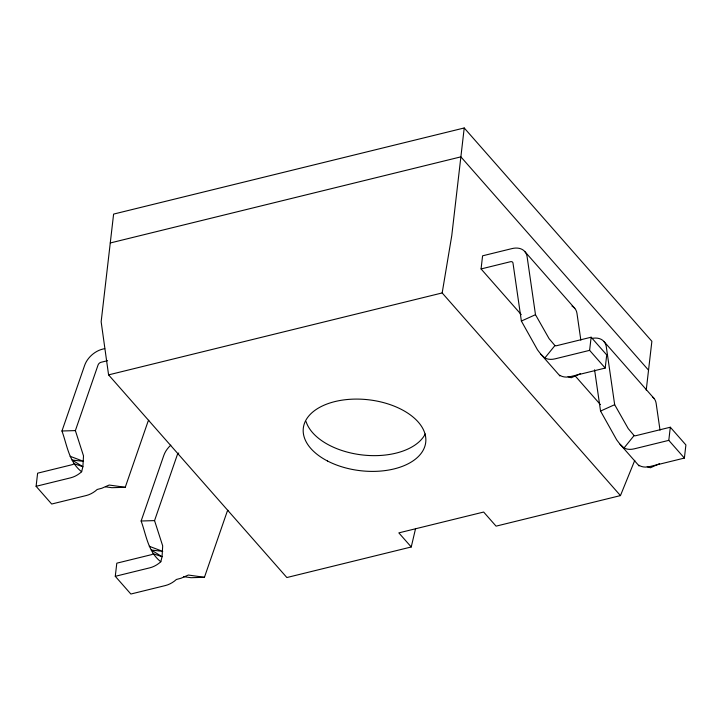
<?xml version="1.0" encoding="UTF-8"?>
<svg xmlns="http://www.w3.org/2000/svg" width="722" height="722" viewBox="0 0 722 722"><rect width="100%" height="100%" fill="white"/><g stroke="black" fill="none" stroke-linecap="round" stroke-linejoin="round"><path stroke-width="1.08" d="M521.266 314.639L481.069 268.945L482.585 255.814L511.988 248.594A19.458 13.348 -41.3 0 1 527.105 256.707L535.489 314.693L549.072 338.627L554.92 345.558A3.24 2.22 -41.3 0 0 556.617 345.703L591.137 337.219L606.724 354.944L605.198 368.067L570.687 376.55A19.458 13.348 -41.3 0 1 560.462 375.684L559.785 375.765L559.812 375.214M591.923 338.419A19.458 13.348 -41.3 0 1 606.281 346.704L614.666 404.69L628.248 428.633L634.096 435.556A3.24 2.22 -41.3 0 0 635.802 435.7L670.314 427.225L685.9 444.942L684.384 458.073L649.863 466.547A19.458 13.348 -41.3 0 1 639.647 465.69L638.97 465.771L638.988 465.221M36.1 486.303L37.616 473.181L72.137 464.697A3.24 2.22 -41.3 0 0 73.969 463.686L82.886 466.719L81.64 471.746A19.458 13.348 -41.3 0 1 70.612 477.829L36.1 486.303L51.686 504.028L86.198 495.545A19.458 13.348 -41.3 0 0 97.226 489.462L101.829 488.252L109.166 485.04L125.249 487.296L147.938 421.684A3.24 2.22 -41.3 0 1 148.795 420.285M115.276 576.309L116.802 563.178L151.313 554.704A3.24 2.22 -41.3 0 0 153.145 553.693L162.071 556.725L160.816 561.752A19.458 13.348 -41.3 0 1 149.797 567.835L115.276 576.309L130.862 594.025L165.383 585.551A19.458 13.348 -41.3 0 0 176.403 579.468L181.014 578.25L188.343 575.037L204.434 577.302L227.114 511.681A3.24 2.22 -41.3 0 1 227.971 510.283M415.583 528.504L411.242 546.978L286.86 577.537L108.58 374.88L101.152 321.75L113.607 214.091L464.219 127.975L451.764 235.634L442.171 292.942L620.451 495.599L634.782 460.347M605.198 368.067L589.612 350.35L591.137 337.219M646.226 390.142L651.876 341.289L464.219 127.975M684.384 458.073L668.798 440.357L670.314 427.225M81.64 471.746C68.915 461.909 67.083 445.14 61.957 430.998L84.636 365.386A19.458 13.348 -41.3 0 1 102.569 349.15L104.744 348.618M70.088 456.277L83.553 461.376L72.155 460.022L82.886 466.719L83.508 455.88L75.377 430.601L98.066 364.989A3.24 2.22 -41.3 0 1 101.053 362.282L107.587 360.675M160.816 561.752C148.091 551.915 146.268 535.137 141.133 521.004L163.822 455.383A19.458 13.348 -41.3 0 1 170.807 445.158M149.264 546.274L162.73 551.373L151.331 550.029L162.071 556.725L162.685 545.877L154.553 520.607L177.242 454.986A3.24 2.22 -41.3 0 1 178.74 453.01M481.069 268.945L510.472 261.716A3.24 2.22 -41.3 0 1 512.99 263.07L521.374 321.055L537.511 349.872L540.85 354.24L544.875 357.968L554.92 345.558M594.585 369.799L600.551 411.062L616.687 439.878L620.027 444.238L624.061 447.974L634.096 435.556M521.374 321.055L535.489 314.693M580.326 373.662L571.246 377.75L568.061 376.667M600.551 411.062L614.666 404.69M659.502 463.659L650.432 467.757L647.237 466.674M110.267 242.971L460.88 156.855L648.537 370.169M108.58 374.88L442.171 292.942M589.612 350.35L555.101 358.834A19.458 13.348 -41.3 0 1 544.875 357.968M668.798 440.357L634.277 448.831A19.458 13.348 -41.3 0 1 624.061 447.974M620.451 495.599L496.068 526.148L483.659 512.042L398.833 532.881L411.242 546.978M61.957 430.998L75.377 430.601M125.249 487.296L111.829 487.693L105.394 486.79M141.133 521.004L154.553 520.607M204.434 577.302L191.014 577.699L183.505 576.643M524.93 251.68L574.811 308.375M604.115 341.677L653.988 398.373M575.136 375.864L600.442 404.636M540.85 354.24L559.785 375.765M620.027 444.238L638.97 465.771M660.025 430.168L656.154 403.399A19.458 13.348 -41.3 0 0 652.715 397.118M580.849 340.161L576.977 313.402A19.458 13.348 -41.3 0 0 572.014 306.11M425.267 433.958A61.614 35.694 6.6 0 1 363.518 455.086A61.614 35.694 6.6 0 1 306.092 421.63M327.481 460.988A61.614 35.694 6.6 0 0 425.384 444.355A61.614 35.694 6.6 0 0 340.676 400.385A61.614 35.694 6.6 0 0 327.481 460.988"/></g></svg>
